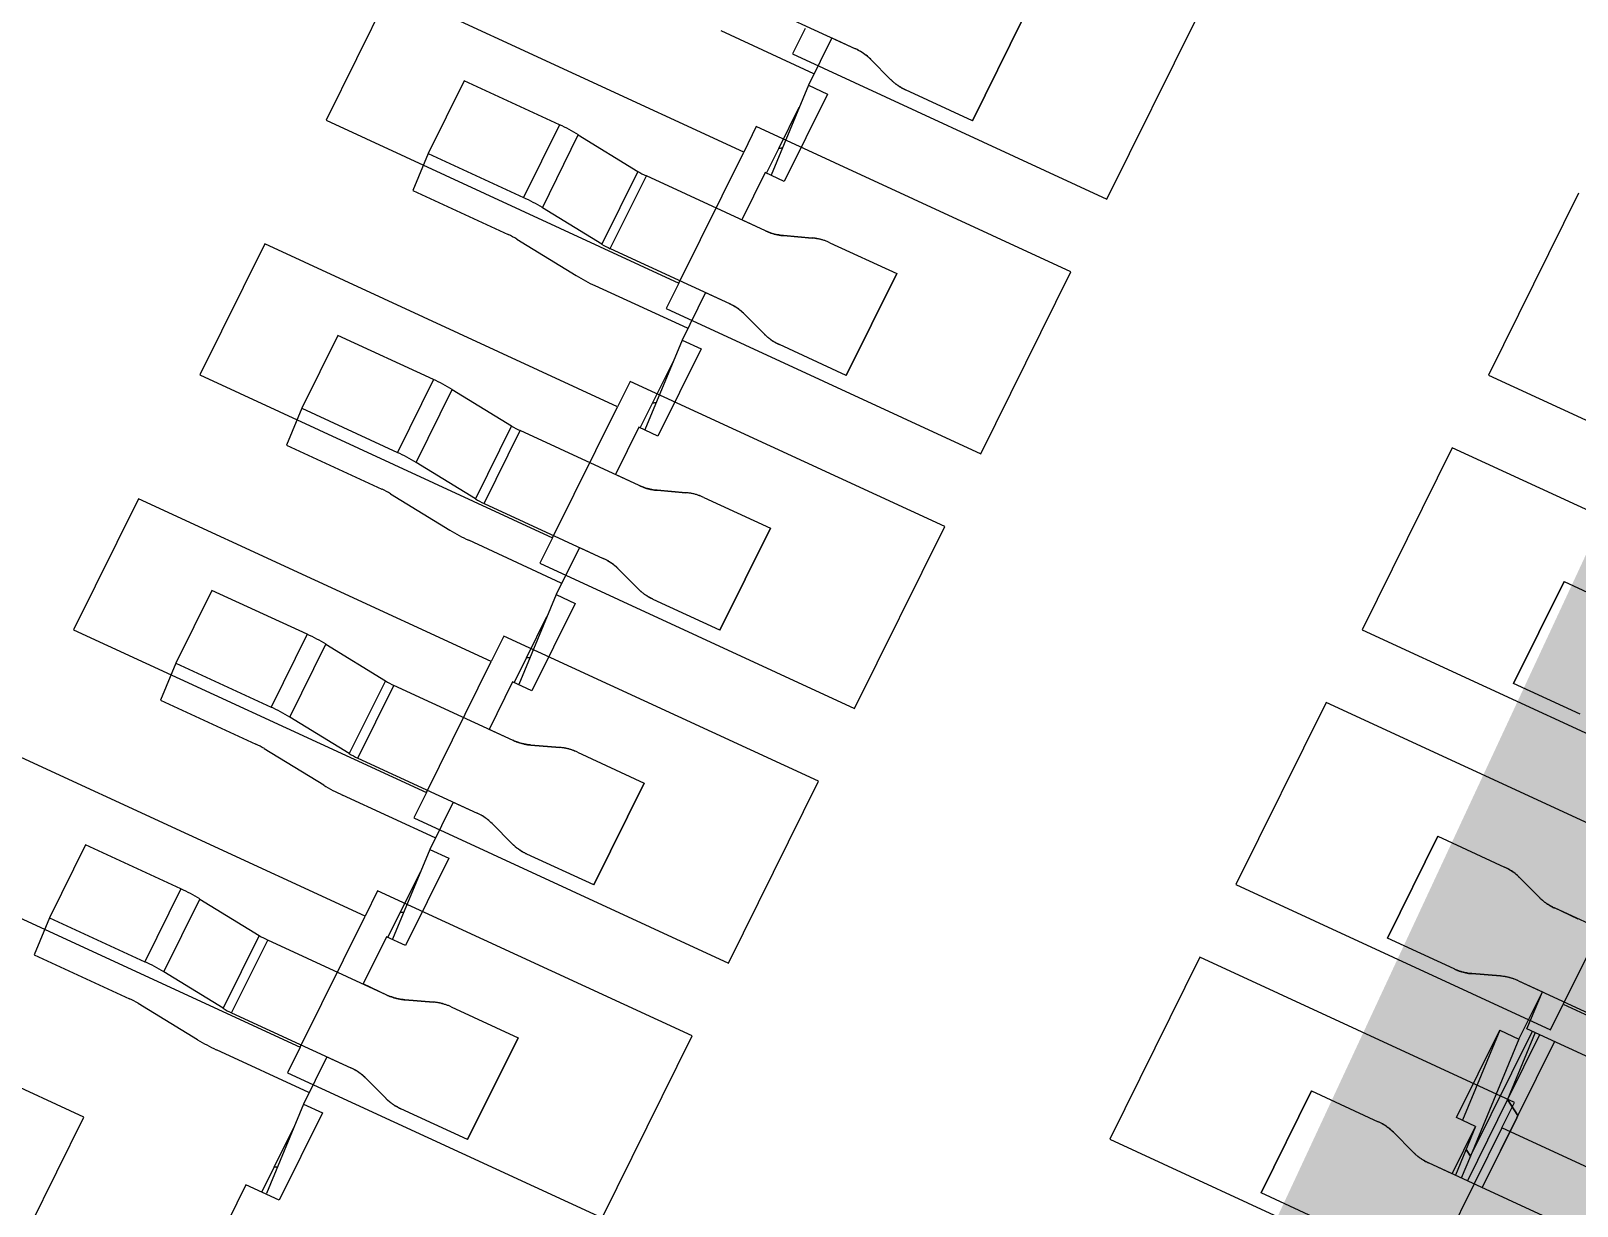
# Model space of a CAD drawing. Header units: millimetres. Extents: x 7 to 507, y -14 to 339.
# Drawn here: x 57.565 to 58.743, y 258.038 to 258.934 of the extents above; entities that cross this region are included whole.
import ezdxf

# ---------------------------------------------------------------- set-up
doc = ezdxf.new("R2010")
doc.units = ezdxf.units.MM
doc.header["$LTSCALE"] = 23.1
doc.layers.get('0').update_dxf_attribs({"linetype": 'CONTINUOUS'})
for name, color, linetype in [('_139725', 7, 'CONTINUOUS'), ('_163842', 7, 'CONTINUOUS'), ('_18732', 7, 'CONTINUOUS'), ('_242229', 7, 'CONTINUOUS'), ('_381931', 7, 'CONTINUOUS'), ('_408327', 7, 'CONTINUOUS'), ('_521415', 7, 'CONTINUOUS'), ('_533418', 7, 'CONTINUOUS'), ('_556391', 7, 'CONTINUOUS')]:
    doc.layers.add(name, color=color, linetype=linetype)
doc.styles.get("Standard").update_dxf_attribs({"font": 'simplex.shx', "width": 0.8})
doc.dimstyles.get("Standard").update_dxf_attribs({"dimtxt": 3, "dimasz": 3, "dimexe": 2, "dimexo": 0.35, "dimtad": 1, "dimdec": 3, "dimzin": 0, "dimdsep": 46, "dimtxsty": 'Standard', "dimcen": 0.09, "dimadec": 3, "dimazin": 0, "dimtol": 1, "dimtp": 0.001, "dimtm": 0.001, "dimtfac": 1, "dimtdec": 3, "dimtofl": 0, "dimtmove": 0, "dimatfit": 3, "dimfxl": 0, "dimtolj": 1, "dimtzin": 0, "dimarcsym": 0})

msp = doc.modelspace()

# ---------------------------------------------------------------- linework, layer by layer
at = {"color": 4}
for p, q in [((57.8394, 258.9654), (57.79, 258.8656)), ((58.108, 258.8414), (57.8394, 258.9654)), ((57.79, 258.8656), (58.0586, 258.7416)), ((58.0586, 258.7416), (58.108, 258.8414)), ((57.7434, 258.7714), (57.6939, 258.6716)), ((58.0119, 258.6473), (57.7434, 258.7714)), ((57.6939, 258.6716), (57.9625, 258.5475)), ((57.9625, 258.5475), (58.0119, 258.6473)), ((57.6473, 258.5773), (57.5978, 258.4775)), ((57.9158, 258.4533), (57.6473, 258.5773)), ((57.5978, 258.4775), (57.8664, 258.3535)), ((57.8664, 258.3535), (57.9158, 258.4533)), ((57.8197, 258.2592), (57.5512, 258.3833)), ((58.7814, 258.292), (58.732, 258.1922)), ((57.5017, 258.2835), (57.7703, 258.1595)), ((57.7703, 258.1595), (57.8197, 258.2592)), ((58.732, 258.1922), (59.0005, 258.0682)), ((58.6853, 258.098), (58.6359, 257.9982)), ((58.9539, 257.9739), (58.6853, 258.098))]:
    msp.add_line(p, q, dxfattribs=at)
at = {"color": 1}
for p, q in [((58.1547, 258.9356), (58.1451, 258.9162)), ((58.3846, 258.8056), (58.4533, 258.9442)), ((58.1451, 258.9162), (58.3846, 258.8056)), ((58.1176, 258.8608), (58.108, 258.8414)), ((58.3572, 258.7502), (58.1176, 258.8608)), ((58.7436, 258.8101), (58.675, 258.6715)), ((58.2885, 258.6116), (58.3572, 258.7502)), ((58.0586, 258.7416), (58.049, 258.7222)), ((58.049, 258.7222), (58.2885, 258.6116)), ((58.0215, 258.6667), (58.0119, 258.6473)), ((58.2611, 258.5561), (58.0215, 258.6667)), ((58.675, 258.6715), (58.9146, 258.5609)), ((58.6475, 258.6161), (58.5789, 258.4775)), ((58.8871, 258.5055), (58.6475, 258.6161)), ((57.9625, 258.5475), (57.9529, 258.5281)), ((58.1924, 258.4175), (58.2611, 258.5561)), ((57.9529, 258.5281), (58.1924, 258.4175)), ((58.5789, 258.4775), (58.8185, 258.3669)), ((57.9254, 258.4727), (57.9158, 258.4533)), ((58.165, 258.3621), (57.9254, 258.4727)), ((58.5514, 258.422), (58.4828, 258.2834)), ((58.791, 258.3114), (58.5514, 258.422)), ((58.0964, 258.2235), (58.165, 258.3621)), ((57.8664, 258.3535), (57.8568, 258.3341)), ((57.8568, 258.3341), (58.0964, 258.2235)), ((57.8293, 258.2787), (57.8197, 258.2592)), ((58.0689, 258.168), (57.8293, 258.2787)), ((58.4828, 258.2834), (58.7224, 258.1728)), ((57.6056, 258.1061), (57.3407, 258.2284)), ((58.4554, 258.228), (58.3867, 258.0894)), ((58.6949, 258.1174), (58.4554, 258.228)), ((58.7224, 258.1728), (58.732, 258.1922)), ((57.7703, 258.1595), (57.7607, 258.14)), ((58.0003, 258.0294), (58.0689, 258.168)), ((57.7607, 258.14), (58.0003, 258.0294)), ((58.6853, 258.098), (58.6949, 258.1174)), ((57.5644, 258.0229), (57.6056, 258.1061)), ((58.3867, 258.0894), (58.6263, 257.9788))]:
    msp.add_line(p, q, dxfattribs=at)
at = {"layer": '_139725', "color": 7}
for p, q in [((58.2821, 258.8653), (58.3206, 258.9429)), ((58.1751, 258.9283), (58.1573, 258.8923)), ((58.1751, 258.9283), (58.1932, 258.9199)), ((58.2199, 258.8967), (58.2047, 258.912)), ((58.1573, 258.8923), (58.1289, 258.8238)), ((58.1573, 258.8923), (58.1718, 258.8856)), ((58.2821, 258.8653), (58.2313, 258.8887)), ((58.1718, 258.8856), (58.1388, 258.819)), ((58.1348, 258.8441), (58.1503, 258.8756)), ((58.1375, 258.8445), (58.1348, 258.8441)), ((58.1243, 258.8258), (58.1065, 258.7897)), ((58.1388, 258.819), (58.1243, 258.8258)), ((58.1246, 258.7813), (58.1065, 258.7897)), ((58.1382, 258.7777), (58.1601, 258.7759)), ((58.1737, 258.7723), (58.2245, 258.7488)), ((58.186, 258.6712), (58.2245, 258.7488)), ((58.079, 258.7343), (58.0612, 258.6982)), ((58.079, 258.7343), (58.0972, 258.7259)), ((58.1238, 258.7026), (58.1086, 258.7179)), ((58.0612, 258.6982), (58.0328, 258.6298)), ((58.0757, 258.6915), (58.0427, 258.625)), ((58.0612, 258.6982), (58.0757, 258.6915)), ((58.186, 258.6712), (58.1352, 258.6947)), ((58.0387, 258.6501), (58.0543, 258.6815)), ((58.0414, 258.6505), (58.0387, 258.6501)), ((58.0282, 258.6317), (58.0104, 258.5957)), ((58.0427, 258.625), (58.0282, 258.6317)), ((58.0285, 258.5873), (58.0104, 258.5957)), ((58.0421, 258.5837), (58.064, 258.5819)), ((58.0776, 258.5783), (58.1284, 258.5548)), ((58.0899, 258.4772), (58.1284, 258.5548)), ((57.9829, 258.5402), (57.9651, 258.5042)), ((57.9829, 258.5402), (58.0011, 258.5318)), ((58.0277, 258.5086), (58.0125, 258.5239)), ((58.7326, 258.5142), (58.6942, 258.4366)), ((58.7326, 258.5142), (58.7834, 258.4907)), ((57.9651, 258.5042), (57.9367, 258.4357)), ((57.9651, 258.5042), (57.9796, 258.4975)), ((58.0899, 258.4772), (58.0391, 258.5006)), ((57.9796, 258.4975), (57.9466, 258.431)), ((57.9426, 258.456), (57.9582, 258.4875)), ((57.9453, 258.4564), (57.9426, 258.456)), ((57.9321, 258.4377), (57.9143, 258.4016)), ((57.9466, 258.431), (57.9321, 258.4377)), ((58.745, 258.4131), (58.6942, 258.4366)), ((57.9324, 258.3932), (57.9143, 258.4016)), ((57.946, 258.3896), (57.9679, 258.3878)), ((57.9815, 258.3842), (58.0323, 258.3607)), ((57.9938, 258.2831), (58.0323, 258.3607)), ((57.8868, 258.3462), (57.869, 258.3101)), ((57.8868, 258.3462), (57.905, 258.3378)), ((57.9316, 258.3145), (57.9164, 258.3299)), ((58.6365, 258.3201), (58.5981, 258.2425)), ((58.6365, 258.3201), (58.6873, 258.2967)), ((57.869, 258.3101), (57.8406, 258.2417)), ((57.8835, 258.3034), (57.8505, 258.2369)), ((57.869, 258.3101), (57.8835, 258.3034)), ((57.9938, 258.2831), (57.943, 258.3066)), ((57.8465, 258.262), (57.8621, 258.2934)), ((58.6988, 258.2887), (58.7139, 258.2734)), ((58.7435, 258.2571), (58.7254, 258.2655)), ((57.8492, 258.2624), (57.8465, 258.262)), ((57.836, 258.2436), (57.8182, 258.2076)), ((57.8505, 258.2369), (57.836, 258.2436)), ((58.6489, 258.2191), (58.5981, 258.2425)), ((57.8363, 258.1992), (57.8182, 258.2076)), ((58.6843, 258.2137), (58.6625, 258.2155)), ((58.6979, 258.21), (58.7161, 258.2017)), ((57.8499, 258.1956), (57.8718, 258.1938)), ((58.6982, 258.1656), (58.7161, 258.2017)), ((58.7044, 258.1735), (58.7161, 258.2017)), ((57.8854, 258.1902), (57.9362, 258.1667)), ((58.6508, 258.1058), (58.6837, 258.1723)), ((58.6837, 258.1723), (58.6554, 258.1039)), ((58.6613, 258.0765), (58.7085, 258.1716)), ((58.6837, 258.1723), (58.6982, 258.1656)), ((57.8977, 258.0891), (57.9362, 258.1667)), ((58.6982, 258.1656), (58.6613, 258.0765)), ((58.7139, 258.1688), (58.6895, 258.1195)), ((58.7254, 258.1638), (58.6975, 258.1074)), ((57.7907, 258.1521), (57.7729, 258.1161)), ((57.7907, 258.1521), (57.8089, 258.1437)), ((57.8355, 258.1205), (57.8203, 258.1358)), ((58.5404, 258.1261), (58.502, 258.0485)), ((58.5404, 258.1261), (58.5912, 258.1026)), ((57.7729, 258.1161), (57.7447, 258.0481)), ((57.7729, 258.1161), (57.7874, 258.1094)), ((57.8977, 258.0891), (57.8469, 258.1125)), ((58.6975, 258.1074), (58.6895, 258.1195)), ((57.7874, 258.1094), (57.7544, 258.0429)), ((58.6653, 258.0991), (58.6508, 258.1058)), ((58.6967, 258.1057), (58.6975, 258.1074)), ((57.7504, 258.068), (57.766, 258.0994)), ((58.6027, 258.0947), (58.6178, 258.0794)), ((58.6474, 258.0631), (58.6653, 258.0991)), ((58.6653, 258.0991), (58.6499, 258.0619)), ((58.658, 258.0815), (58.6613, 258.0765)), ((57.7531, 258.0684), (57.7504, 258.068)), ((58.6474, 258.0631), (58.6293, 258.0714)), ((57.729, 258.0546), (57.6769, 257.9492)), ((57.7544, 258.0429), (57.729, 258.0546)), ((58.5528, 258.025), (58.502, 258.0485))]:
    msp.add_line(p, q, dxfattribs=at)
for points in [[(58.2047, 258.912), (58.2043, 258.9124), (58.2039, 258.9128), (58.2035, 258.9132), (58.203, 258.9136), (58.2026, 258.9139), (58.2022, 258.9143), (58.2017, 258.9147), (58.2012, 258.9151), (58.2007, 258.9155), (58.2002, 258.9158), (58.1997, 258.9162), (58.1992, 258.9166), (58.1987, 258.9169), (58.1982, 258.9173), (58.1976, 258.9176), (58.1971, 258.9179), (58.1966, 258.9182), (58.196, 258.9185), (58.1955, 258.9188), (58.1949, 258.9191), (58.1944, 258.9194), (58.1938, 258.9197), (58.1932, 258.9199)], [(58.2313, 258.8887), (58.2308, 258.889), (58.2302, 258.8893), (58.2297, 258.8895), (58.2292, 258.8898), (58.2287, 258.8901), (58.2282, 258.8904), (58.2276, 258.8907), (58.2271, 258.891), (58.2266, 258.8913), (58.2261, 258.8916), (58.2255, 258.892), (58.225, 258.8923), (58.2245, 258.8927), (58.224, 258.8931), (58.2236, 258.8934), (58.2231, 258.8938), (58.2226, 258.8942), (58.2221, 258.8946), (58.2217, 258.895), (58.2212, 258.8954), (58.2207, 258.8958), (58.2203, 258.8963), (58.2199, 258.8967)], [(58.1246, 258.7813), (58.1252, 258.7811), (58.1258, 258.7808), (58.1264, 258.7806), (58.127, 258.7803), (58.1276, 258.7801), (58.1282, 258.7799), (58.1288, 258.7797), (58.1294, 258.7795), (58.13, 258.7793), (58.1306, 258.7791), (58.1312, 258.7789), (58.1319, 258.7788), (58.1325, 258.7786), (58.1331, 258.7785), (58.1338, 258.7783), (58.1344, 258.7782), (58.135, 258.7781), (58.1356, 258.778), (58.1363, 258.7779), (58.1369, 258.7778), (58.1376, 258.7778), (58.1382, 258.7777)], [(58.1086, 258.7179), (58.1082, 258.7184), (58.1078, 258.7187), (58.1074, 258.7191), (58.1069, 258.7195), (58.1065, 258.7199), (58.1061, 258.7203), (58.1056, 258.7207), (58.1051, 258.721), (58.1046, 258.7214), (58.1041, 258.7218), (58.1036, 258.7222), (58.1031, 258.7225), (58.1026, 258.7229), (58.1021, 258.7232), (58.1015, 258.7235), (58.101, 258.7239), (58.1005, 258.7242), (58.0999, 258.7245), (58.0994, 258.7248), (58.0988, 258.7251), (58.0983, 258.7254), (58.0977, 258.7256), (58.0972, 258.7259)], [(58.1352, 258.6947), (58.1347, 258.6949), (58.1341, 258.6952), (58.1336, 258.6955), (58.1331, 258.6957), (58.1326, 258.696), (58.1321, 258.6963), (58.1315, 258.6966), (58.131, 258.6969), (58.1305, 258.6973), (58.13, 258.6976), (58.1294, 258.6979), (58.1289, 258.6983), (58.1284, 258.6986), (58.1279, 258.699), (58.1275, 258.6994), (58.127, 258.6998), (58.1265, 258.7002), (58.126, 258.7005), (58.1256, 258.701), (58.1251, 258.7014), (58.1247, 258.7018), (58.1242, 258.7022), (58.1238, 258.7026)], [(58.0285, 258.5873), (58.0291, 258.587), (58.0297, 258.5868), (58.0303, 258.5865), (58.0309, 258.5863), (58.0315, 258.5861), (58.0321, 258.5858), (58.0327, 258.5856), (58.0333, 258.5854), (58.0339, 258.5852), (58.0345, 258.5851), (58.0351, 258.5849), (58.0358, 258.5847), (58.0364, 258.5846), (58.037, 258.5844), (58.0377, 258.5843), (58.0383, 258.5842), (58.0389, 258.5841), (58.0396, 258.584), (58.0402, 258.5839), (58.0408, 258.5838), (58.0415, 258.5837), (58.0421, 258.5837)], [(58.0125, 258.5239), (58.0121, 258.5243), (58.0117, 258.5247), (58.0113, 258.5251), (58.0108, 258.5255), (58.0104, 258.5258), (58.01, 258.5262), (58.0095, 258.5266), (58.009, 258.527), (58.0085, 258.5274), (58.008, 258.5278), (58.0075, 258.5281), (58.007, 258.5285), (58.0065, 258.5288), (58.006, 258.5292), (58.0054, 258.5295), (58.0049, 258.5298), (58.0044, 258.5301), (58.0038, 258.5304), (58.0033, 258.5307), (58.0027, 258.531), (58.0022, 258.5313), (58.0016, 258.5316), (58.0011, 258.5318)], [(58.0391, 258.5006), (58.0386, 258.5009), (58.038, 258.5012), (58.0375, 258.5014), (58.037, 258.5017), (58.0365, 258.502), (58.036, 258.5023), (58.0354, 258.5026), (58.0349, 258.5029), (58.0344, 258.5032), (58.0339, 258.5036), (58.0333, 258.5039), (58.0328, 258.5042), (58.0323, 258.5046), (58.0318, 258.505), (58.0314, 258.5053), (58.0309, 258.5057), (58.0304, 258.5061), (58.0299, 258.5065), (58.0295, 258.5069), (58.029, 258.5073), (58.0286, 258.5077), (58.0281, 258.5082), (58.0277, 258.5086)], [(57.9324, 258.3932), (57.933, 258.393), (57.9336, 258.3927), (57.9342, 258.3925), (57.9348, 258.3922), (57.9354, 258.392), (57.936, 258.3918), (57.9366, 258.3916), (57.9372, 258.3914), (57.9378, 258.3912), (57.9384, 258.391), (57.939, 258.3908), (57.9397, 258.3907), (57.9403, 258.3905), (57.9409, 258.3904), (57.9416, 258.3903), (57.9422, 258.3901), (57.9428, 258.39), (57.9435, 258.3899), (57.9441, 258.3898), (57.9447, 258.3898), (57.9454, 258.3897), (57.946, 258.3896)], [(57.9164, 258.3299), (57.916, 258.3303), (57.9156, 258.3307), (57.9152, 258.331), (57.9147, 258.3314), (57.9143, 258.3318), (57.9139, 258.3322), (57.9134, 258.3326), (57.9129, 258.333), (57.9124, 258.3333), (57.9119, 258.3337), (57.9114, 258.3341), (57.9109, 258.3344), (57.9104, 258.3348), (57.9099, 258.3351), (57.9093, 258.3354), (57.9088, 258.3358), (57.9083, 258.3361), (57.9077, 258.3364), (57.9072, 258.3367), (57.9066, 258.337), (57.9061, 258.3373), (57.9055, 258.3375), (57.905, 258.3378)], [(57.943, 258.3066), (57.9425, 258.3068), (57.942, 258.3071), (57.9414, 258.3074), (57.9409, 258.3076), (57.9404, 258.3079), (57.9399, 258.3082), (57.9393, 258.3085), (57.9388, 258.3088), (57.9383, 258.3092), (57.9378, 258.3095), (57.9373, 258.3098), (57.9367, 258.3102), (57.9362, 258.3106), (57.9357, 258.3109), (57.9353, 258.3113), (57.9348, 258.3117), (57.9343, 258.3121), (57.9338, 258.3125), (57.9334, 258.3129), (57.9329, 258.3133), (57.9325, 258.3137), (57.932, 258.3141), (57.9316, 258.3145)], [(58.7139, 258.2734), (58.7143, 258.273), (58.7147, 258.2726), (58.7152, 258.2722), (58.7156, 258.2719), (58.716, 258.2715), (58.7165, 258.2711), (58.7169, 258.2707), (58.7174, 258.2703), (58.7179, 258.2699), (58.7184, 258.2696), (58.7189, 258.2692), (58.7194, 258.2689), (58.7199, 258.2685), (58.7205, 258.2682), (58.721, 258.2678), (58.7215, 258.2675), (58.7221, 258.2672), (58.7226, 258.2669), (58.7231, 258.2666), (58.7237, 258.2663), (58.7243, 258.266), (58.7248, 258.2657), (58.7254, 258.2655)], [(58.6625, 258.2155), (58.6618, 258.2155), (58.6612, 258.2156), (58.6605, 258.2157), (58.6599, 258.2157), (58.6593, 258.2158), (58.6586, 258.216), (58.658, 258.2161), (58.6574, 258.2162), (58.6568, 258.2164), (58.6561, 258.2165), (58.6555, 258.2167), (58.6549, 258.2168), (58.6543, 258.217), (58.6537, 258.2172), (58.653, 258.2174), (58.6524, 258.2176), (58.6518, 258.2178), (58.6512, 258.2181), (58.6506, 258.2183), (58.65, 258.2185), (58.6495, 258.2188), (58.6489, 258.2191)], [(58.6979, 258.21), (58.6973, 258.2103), (58.6967, 258.2106), (58.6962, 258.2108), (58.6956, 258.211), (58.695, 258.2113), (58.6944, 258.2115), (58.6937, 258.2117), (58.6931, 258.2119), (58.6925, 258.2121), (58.6919, 258.2123), (58.6913, 258.2124), (58.6907, 258.2126), (58.69, 258.2128), (58.6894, 258.2129), (58.6888, 258.213), (58.6881, 258.2131), (58.6875, 258.2133), (58.6869, 258.2134), (58.6862, 258.2134), (58.6856, 258.2135), (58.685, 258.2136), (58.6843, 258.2137)], [(57.8363, 258.1992), (57.8369, 258.1989), (57.8375, 258.1987), (57.8381, 258.1984), (57.8387, 258.1982), (57.8393, 258.198), (57.8399, 258.1977), (57.8405, 258.1975), (57.8411, 258.1973), (57.8417, 258.1971), (57.8423, 258.197), (57.843, 258.1968), (57.8436, 258.1966), (57.8442, 258.1965), (57.8448, 258.1963), (57.8455, 258.1962), (57.8461, 258.1961), (57.8467, 258.196), (57.8474, 258.1959), (57.848, 258.1958), (57.8486, 258.1957), (57.8493, 258.1956), (57.8499, 258.1956)], [(57.8203, 258.1358), (57.8199, 258.1362), (57.8195, 258.1366), (57.8191, 258.137), (57.8186, 258.1374), (57.8182, 258.1378), (57.8178, 258.1381), (57.8173, 258.1385), (57.8168, 258.1389), (57.8163, 258.1393), (57.8158, 258.1397), (57.8153, 258.14), (57.8148, 258.1404), (57.8143, 258.1407), (57.8138, 258.1411), (57.8132, 258.1414), (57.8127, 258.1417), (57.8122, 258.142), (57.8116, 258.1423), (57.8111, 258.1426), (57.8105, 258.1429), (57.81, 258.1432), (57.8094, 258.1435), (57.8089, 258.1437)], [(57.8469, 258.1125), (57.8464, 258.1128), (57.8459, 258.1131), (57.8453, 258.1133), (57.8448, 258.1136), (57.8443, 258.1139), (57.8438, 258.1142), (57.8432, 258.1145), (57.8427, 258.1148), (57.8422, 258.1151), (57.8417, 258.1155), (57.8412, 258.1158), (57.8406, 258.1161), (57.8401, 258.1165), (57.8397, 258.1169), (57.8392, 258.1172), (57.8387, 258.1176), (57.8382, 258.118), (57.8377, 258.1184), (57.8373, 258.1188), (57.8368, 258.1192), (57.8364, 258.1196), (57.8359, 258.1201), (57.8355, 258.1205)], [(58.6178, 258.0794), (58.6182, 258.079), (58.6187, 258.0786), (58.6191, 258.0782), (58.6195, 258.0778), (58.6199, 258.0774), (58.6204, 258.0771), (58.6208, 258.0767), (58.6213, 258.0763), (58.6218, 258.0759), (58.6223, 258.0755), (58.6228, 258.0752), (58.6233, 258.0748), (58.6238, 258.0745), (58.6244, 258.0741), (58.6249, 258.0738), (58.6254, 258.0735), (58.626, 258.0731), (58.6265, 258.0728), (58.6271, 258.0725), (58.6276, 258.0723), (58.6282, 258.072), (58.6287, 258.0717), (58.6293, 258.0714)]]:
    msp.add_lwpolyline(points, dxfattribs=at)
for centre, radius, start, end in [((58.1569, 258.7371), 0.039, 78.4235, 85.2662), ((58.1565, 258.7354), 0.0407, 71.7775, 78.4338), ((58.1563, 258.7347), 0.0414, 65.2148, 71.7879), ((58.0608, 258.543), 0.039, 78.4235, 85.2662), ((58.0604, 258.5414), 0.0407, 71.7775, 78.4338), ((58.0602, 258.5407), 0.0414, 65.2148, 71.7879), ((57.9647, 258.349), 0.039, 78.4235, 85.2662), ((57.9643, 258.3473), 0.0407, 71.7775, 78.4338), ((57.9641, 258.3466), 0.0414, 65.2148, 71.7879), ((58.6701, 258.2594), 0.041, 58.6072, 65.2214), ((58.6709, 258.2607), 0.0395, 51.8372, 58.6176), ((58.6723, 258.2625), 0.0373, 44.7962, 51.8472), ((57.8686, 258.1549), 0.039, 78.4235, 85.2662), ((57.8682, 258.1533), 0.0407, 71.7775, 78.4338), ((57.868, 258.1526), 0.0414, 65.2148, 71.7879), ((58.574, 258.0654), 0.041, 58.6072, 65.2214), ((58.5748, 258.0666), 0.0395, 51.8372, 58.6176), ((58.5762, 258.0684), 0.0373, 44.7962, 51.8472)]:
    msp.add_arc(centre, radius, start, end, dxfattribs=at)
at = {"layer": '_163842', "color": 7}
for p, q in [((58.1025, 258.9618), (58.1932, 258.9199)), ((58.1613, 258.9011), (58.0909, 258.9337)), ((58.2047, 258.912), (58.2199, 258.8967)), ((58.2821, 258.8653), (58.2313, 258.8887)), ((58.1254, 258.8252), (58.1348, 258.8441)), ((58.1348, 258.8441), (58.1375, 258.8445))]:
    msp.add_line(p, q, dxfattribs=at)
at = {"layer": '_163842', "color": 9}
msp.add_line((58.3206, 258.9429), (58.2821, 258.8653), dxfattribs=at)
at = {"layer": '_163842', "color": 7}
msp.add_lwpolyline([(58.2199, 258.8967), (58.2203, 258.8963), (58.2207, 258.8959), (58.2211, 258.8955), (58.2215, 258.8951), (58.222, 258.8947), (58.2224, 258.8944), (58.2229, 258.894), (58.2234, 258.8936), (58.2239, 258.8932), (58.2244, 258.8928), (58.2249, 258.8925), (58.2254, 258.8921), (58.2259, 258.8918), (58.2264, 258.8914), (58.2269, 258.8911), (58.2275, 258.8908), (58.228, 258.8905), (58.2285, 258.8901), (58.2291, 258.8898), (58.2296, 258.8896), (58.2302, 258.8893), (58.2308, 258.889), (58.2313, 258.8887)], dxfattribs=at)
for centre, radius, start, end in [((58.1761, 258.8827), 0.041, 58.6072, 65.2214), ((58.1767, 258.8838), 0.0397, 51.85, 58.6048), ((58.1781, 258.8856), 0.0375, 44.8183, 51.8251)]:
    msp.add_arc(centre, radius, start, end, dxfattribs=at)
at = {"layer": '_18732', "color": 7}
for p, q in [((57.7991, 258.7016), (57.7717, 258.6462)), ((57.8717, 258.6681), (57.7991, 258.7016)), ((57.886, 258.6604), (57.9313, 258.6327)), ((57.7717, 258.6462), (57.76, 258.618)), ((57.7717, 258.6462), (57.8443, 258.6126)), ((57.76, 258.618), (57.8326, 258.5845)), ((58.0285, 258.5873), (57.9378, 258.6292)), ((57.9038, 258.5772), (57.8586, 258.605)), ((58.064, 258.5819), (58.0421, 258.5837)), ((57.8391, 258.581), (57.8843, 258.5533)), ((57.9103, 258.5737), (58.0011, 258.5318)), ((58.0776, 258.5783), (58.1284, 258.5548)), ((57.9691, 258.513), (57.8987, 258.5456)), ((58.0125, 258.5239), (58.0277, 258.5086)), ((58.0899, 258.4772), (58.0391, 258.5006)), ((57.9332, 258.4371), (57.9426, 258.456)), ((57.9426, 258.456), (57.9453, 258.4564))]:
    msp.add_line(p, q, dxfattribs=at)
at = {"layer": '_18732', "color": 9}
for p, q in [((57.8717, 258.6681), (57.8443, 258.6126)), ((57.8586, 258.605), (57.886, 258.6604)), ((57.9313, 258.6327), (57.9038, 258.5772)), ((57.9103, 258.5737), (57.9378, 258.6292)), ((58.1284, 258.5548), (58.0899, 258.4772))]:
    msp.add_line(p, q, dxfattribs=at)
at = {"layer": '_18732', "color": 7}
for points in [[(58.0421, 258.5837), (58.0415, 258.5837), (58.0409, 258.5838), (58.0404, 258.5839), (58.0398, 258.5839), (58.0392, 258.584), (58.0386, 258.5841), (58.038, 258.5842), (58.0373, 258.5844), (58.0367, 258.5845), (58.036, 258.5847), (58.0354, 258.5848), (58.0347, 258.585), (58.0341, 258.5852), (58.0335, 258.5854), (58.0328, 258.5856), (58.0322, 258.5858), (58.0316, 258.586), (58.031, 258.5863), (58.0303, 258.5865), (58.0297, 258.5867), (58.0291, 258.587), (58.0285, 258.5873)], [(58.0776, 258.5783), (58.077, 258.5785), (58.0765, 258.5787), (58.0759, 258.579), (58.0754, 258.5792), (58.0748, 258.5794), (58.0743, 258.5796), (58.0737, 258.5798), (58.0731, 258.58), (58.0725, 258.5802), (58.0719, 258.5804), (58.0713, 258.5806), (58.0707, 258.5807), (58.0701, 258.5809), (58.0695, 258.581), (58.0689, 258.5812), (58.0683, 258.5813), (58.0677, 258.5814), (58.067, 258.5815), (58.0664, 258.5816), (58.0658, 258.5817), (58.0652, 258.5818), (58.0646, 258.5818), (58.064, 258.5819)], [(58.0277, 258.5086), (58.0281, 258.5082), (58.0285, 258.5078), (58.0289, 258.5074), (58.0293, 258.507), (58.0298, 258.5066), (58.0302, 258.5063), (58.0307, 258.5059), (58.0312, 258.5055), (58.0317, 258.5051), (58.0322, 258.5047), (58.0327, 258.5044), (58.0332, 258.504), (58.0337, 258.5037), (58.0342, 258.5033), (58.0347, 258.503), (58.0353, 258.5027), (58.0358, 258.5024), (58.0363, 258.5021), (58.0369, 258.5018), (58.0374, 258.5015), (58.038, 258.5012), (58.0386, 258.5009), (58.0391, 258.5006)]]:
    msp.add_lwpolyline(points, dxfattribs=at)
for centre, radius, start, end in [((57.8137, 258.5424), 0.1385, 58.4892, 65.2143), ((57.9641, 258.6862), 0.0628, 238.4799, 245.2235), ((57.7864, 258.4872), 0.1381, 58.4799, 65.2235), ((57.8063, 258.5275), 0.0628, 58.4799, 65.2235), ((57.9366, 258.6307), 0.0628, 238.4799, 245.2235), ((57.9565, 258.671), 0.1381, 238.4799, 245.2235), ((57.9839, 258.4946), 0.041, 58.6072, 65.2214), ((57.9845, 258.4957), 0.0397, 51.85, 58.6048), ((57.9859, 258.4975), 0.0375, 44.8183, 51.8251)]:
    msp.add_arc(centre, radius, start, end, dxfattribs=at)
at = {"layer": '_242229', "color": 7}
for p, q in [((57.6069, 258.3135), (57.5795, 258.2581)), ((57.6795, 258.28), (57.6069, 258.3135)), ((57.6939, 258.2723), (57.7391, 258.2446)), ((57.5795, 258.2581), (57.5678, 258.2299)), ((57.5795, 258.2581), (57.6521, 258.2245)), ((57.8363, 258.1992), (57.7456, 258.2411)), ((57.5678, 258.2299), (57.6404, 258.1964)), ((57.7116, 258.1891), (57.6664, 258.2169)), ((57.8718, 258.1938), (57.8499, 258.1956)), ((57.6469, 258.1929), (57.6921, 258.1652)), ((57.7181, 258.1857), (57.8089, 258.1437)), ((57.8854, 258.1902), (57.9362, 258.1667)), ((57.777, 258.1249), (57.7065, 258.1575)), ((57.8203, 258.1358), (57.8355, 258.1205)), ((57.8977, 258.0891), (57.8469, 258.1125)), ((57.741, 258.049), (57.7504, 258.068)), ((57.7504, 258.068), (57.7531, 258.0684))]:
    msp.add_line(p, q, dxfattribs=at)
at = {"layer": '_242229', "color": 9}
for p, q in [((57.6795, 258.28), (57.6521, 258.2245)), ((57.6664, 258.2169), (57.6939, 258.2723)), ((57.7391, 258.2446), (57.7116, 258.1891)), ((57.7181, 258.1857), (57.7456, 258.2411)), ((57.9362, 258.1667), (57.8977, 258.0891))]:
    msp.add_line(p, q, dxfattribs=at)
at = {"layer": '_242229', "color": 7}
for points in [[(57.8499, 258.1956), (57.8493, 258.1956), (57.8487, 258.1957), (57.8482, 258.1958), (57.8476, 258.1958), (57.847, 258.1959), (57.8464, 258.196), (57.8458, 258.1961), (57.8451, 258.1963), (57.8445, 258.1964), (57.8438, 258.1966), (57.8432, 258.1967), (57.8426, 258.1969), (57.8419, 258.1971), (57.8413, 258.1973), (57.8406, 258.1975), (57.84, 258.1977), (57.8394, 258.1979), (57.8388, 258.1982), (57.8381, 258.1984), (57.8375, 258.1987), (57.8369, 258.1989), (57.8363, 258.1992)], [(57.8854, 258.1902), (57.8848, 258.1904), (57.8843, 258.1906), (57.8837, 258.1909), (57.8832, 258.1911), (57.8826, 258.1913), (57.8821, 258.1915), (57.8815, 258.1917), (57.8809, 258.1919), (57.8803, 258.1921), (57.8797, 258.1923), (57.8791, 258.1925), (57.8785, 258.1926), (57.8779, 258.1928), (57.8773, 258.1929), (57.8767, 258.1931), (57.8761, 258.1932), (57.8755, 258.1933), (57.8749, 258.1934), (57.8742, 258.1935), (57.8736, 258.1936), (57.873, 258.1937), (57.8724, 258.1937), (57.8718, 258.1938)], [(57.8355, 258.1205), (57.8359, 258.1201), (57.8363, 258.1197), (57.8367, 258.1193), (57.8371, 258.1189), (57.8376, 258.1185), (57.838, 258.1182), (57.8385, 258.1178), (57.839, 258.1174), (57.8395, 258.117), (57.84, 258.1166), (57.8405, 258.1163), (57.841, 258.1159), (57.8415, 258.1156), (57.842, 258.1152), (57.8425, 258.1149), (57.8431, 258.1146), (57.8436, 258.1143), (57.8442, 258.114), (57.8447, 258.1137), (57.8452, 258.1134), (57.8458, 258.1131), (57.8464, 258.1128), (57.8469, 258.1125)]]:
    msp.add_lwpolyline(points, dxfattribs=at)
for centre, radius, start, end in [((57.6215, 258.1543), 0.1385, 58.4892, 65.2143), ((57.7719, 258.2981), 0.0628, 238.4799, 245.2235), ((57.5942, 258.0992), 0.1381, 58.4799, 65.2235), ((57.6141, 258.1394), 0.0628, 58.4799, 65.2235), ((57.7444, 258.2426), 0.0628, 238.4799, 245.2235), ((57.7643, 258.2829), 0.1381, 238.4799, 245.2235), ((57.7917, 258.1065), 0.041, 58.6072, 65.2214), ((57.7924, 258.1076), 0.0397, 51.85, 58.6048), ((57.7937, 258.1094), 0.0375, 44.8183, 51.8251)]:
    msp.add_arc(centre, radius, start, end, dxfattribs=at)
at = {"layer": '_381931', "color": 9}
msp.add_line((58.5981, 258.2425), (58.6365, 258.3201), dxfattribs=at)
at = {"layer": '_381931', "color": 7}
for p, q in [((58.6365, 258.3201), (58.6873, 258.2967)), ((58.7139, 258.2734), (58.6988, 258.2887)), ((58.8161, 258.2236), (58.7254, 258.2655)), ((58.6489, 258.2191), (58.5981, 258.2425)), ((58.6625, 258.2155), (58.6843, 258.2137)), ((58.6979, 258.21), (58.7887, 258.1681)), ((58.6613, 258.0765), (58.7085, 258.1716)), ((58.7107, 258.1706), (58.6895, 258.1195)), ((58.777, 258.14), (58.7044, 258.1735)), ((58.6895, 258.1195), (58.659, 258.0577)), ((58.6895, 258.1195), (58.6975, 258.1074)), ((58.6975, 258.1074), (58.6703, 258.0525)), ((58.6967, 258.1056), (58.6704, 258.0525)), ((58.6975, 258.1074), (58.6967, 258.1056)), ((58.6613, 258.0765), (58.6544, 258.0598)), ((58.6613, 258.0765), (58.658, 258.0815))]:
    msp.add_line(p, q, dxfattribs=at)
for points in [[(58.6988, 258.2887), (58.6983, 258.2891), (58.6979, 258.2895), (58.6975, 258.2899), (58.6971, 258.2903), (58.6967, 258.2907), (58.6962, 258.2911), (58.6957, 258.2915), (58.6953, 258.2918), (58.6948, 258.2922), (58.6943, 258.2926), (58.6938, 258.293), (58.6933, 258.2933), (58.6927, 258.2937), (58.6922, 258.294), (58.6917, 258.2943), (58.6912, 258.2947), (58.6906, 258.295), (58.6901, 258.2953), (58.6895, 258.2956), (58.689, 258.2959), (58.6884, 258.2961), (58.6879, 258.2964), (58.6873, 258.2967)], [(58.7254, 258.2655), (58.7248, 258.2657), (58.7243, 258.266), (58.7238, 258.2663), (58.7233, 258.2665), (58.7227, 258.2668), (58.7222, 258.2671), (58.7217, 258.2674), (58.7212, 258.2677), (58.7206, 258.2681), (58.7201, 258.2684), (58.7196, 258.2687), (58.7191, 258.2691), (58.7186, 258.2694), (58.7181, 258.2698), (58.7176, 258.2702), (58.7171, 258.2706), (58.7167, 258.2709), (58.7162, 258.2713), (58.7157, 258.2717), (58.7153, 258.2722), (58.7148, 258.2726), (58.7144, 258.273), (58.7139, 258.2734)], [(58.6489, 258.2191), (58.6494, 258.2188), (58.65, 258.2186), (58.6505, 258.2184), (58.6511, 258.2181), (58.6516, 258.2179), (58.6522, 258.2177), (58.6528, 258.2175), (58.6533, 258.2173), (58.6539, 258.2171), (58.6545, 258.2169), (58.6551, 258.2168), (58.6557, 258.2166), (58.6563, 258.2165), (58.6569, 258.2163), (58.6575, 258.2162), (58.6582, 258.2161), (58.6588, 258.2159), (58.6594, 258.2158), (58.66, 258.2157), (58.6606, 258.2156), (58.6612, 258.2156), (58.6618, 258.2155), (58.6625, 258.2155)]]:
    msp.add_lwpolyline(points, dxfattribs=at)
for centre, radius, start, end in [((58.6811, 258.175), 0.0388, 78.4075, 85.2823), ((58.6808, 258.1733), 0.0405, 71.7683, 78.443), ((58.6806, 258.1724), 0.0414, 65.2148, 71.7879)]:
    msp.add_arc(centre, radius, start, end, dxfattribs=at)
at = {"layer": '_408327', "color": 7}
for p, q in [((57.8952, 258.8956), (57.8678, 258.8402)), ((57.9678, 258.8621), (57.8952, 258.8956)), ((57.9821, 258.8545), (58.0274, 258.8267)), ((57.8678, 258.8402), (57.8561, 258.812)), ((57.8678, 258.8402), (57.9404, 258.8067)), ((58.1246, 258.7813), (58.0339, 258.8232)), ((57.8561, 258.812), (57.9287, 258.7785)), ((57.9999, 258.7713), (57.9547, 258.799)), ((57.9352, 258.775), (57.9804, 258.7473)), ((58.1601, 258.7759), (58.1382, 258.7777)), ((58.1737, 258.7723), (58.2245, 258.7488)), ((58.0064, 258.7678), (58.0972, 258.7259)), ((58.0652, 258.7071), (57.9948, 258.7396)), ((58.1086, 258.7179), (58.1238, 258.7026)), ((58.186, 258.6712), (58.1352, 258.6947)), ((58.0293, 258.6312), (58.0387, 258.6501)), ((58.0387, 258.6501), (58.0414, 258.6505))]:
    msp.add_line(p, q, dxfattribs=at)
at = {"layer": '_408327', "color": 9}
for p, q in [((57.9678, 258.8621), (57.9404, 258.8067)), ((57.9547, 258.799), (57.9821, 258.8545)), ((58.0274, 258.8267), (57.9999, 258.7713)), ((58.0064, 258.7678), (58.0339, 258.8232)), ((58.2245, 258.7488), (58.186, 258.6712))]:
    msp.add_line(p, q, dxfattribs=at)
at = {"layer": '_408327', "color": 7}
for points in [[(58.1382, 258.7777), (58.1376, 258.7778), (58.137, 258.7778), (58.1365, 258.7779), (58.1359, 258.778), (58.1353, 258.7781), (58.1347, 258.7782), (58.1341, 258.7783), (58.1334, 258.7784), (58.1328, 258.7786), (58.1321, 258.7787), (58.1315, 258.7789), (58.1308, 258.779), (58.1302, 258.7792), (58.1296, 258.7794), (58.1289, 258.7796), (58.1283, 258.7798), (58.1277, 258.7801), (58.1271, 258.7803), (58.1264, 258.7805), (58.1258, 258.7808), (58.1252, 258.7811), (58.1246, 258.7813)], [(58.1737, 258.7723), (58.1731, 258.7726), (58.1726, 258.7728), (58.172, 258.773), (58.1715, 258.7732), (58.1709, 258.7735), (58.1704, 258.7737), (58.1698, 258.7739), (58.1692, 258.7741), (58.1686, 258.7743), (58.168, 258.7744), (58.1674, 258.7746), (58.1668, 258.7748), (58.1662, 258.7749), (58.1656, 258.7751), (58.165, 258.7752), (58.1644, 258.7753), (58.1638, 258.7754), (58.1631, 258.7755), (58.1625, 258.7756), (58.1619, 258.7757), (58.1613, 258.7758), (58.1607, 258.7759), (58.1601, 258.7759)], [(58.1238, 258.7026), (58.1242, 258.7022), (58.1246, 258.7018), (58.125, 258.7014), (58.1254, 258.7011), (58.1259, 258.7007), (58.1263, 258.7003), (58.1268, 258.6999), (58.1273, 258.6995), (58.1278, 258.6992), (58.1283, 258.6988), (58.1288, 258.6984), (58.1293, 258.6981), (58.1298, 258.6977), (58.1303, 258.6974), (58.1308, 258.697), (58.1314, 258.6967), (58.1319, 258.6964), (58.1324, 258.6961), (58.133, 258.6958), (58.1335, 258.6955), (58.1341, 258.6952), (58.1347, 258.695), (58.1352, 258.6947)]]:
    msp.add_lwpolyline(points, dxfattribs=at)
for centre, radius, start, end in [((57.9098, 258.7364), 0.1385, 58.4892, 65.2143), ((58.0602, 258.8802), 0.0628, 238.4799, 245.2235), ((57.8825, 258.6813), 0.1381, 58.4799, 65.2235), ((57.9024, 258.7215), 0.0628, 58.4799, 65.2235), ((58.0327, 258.8248), 0.0628, 238.4799, 245.2235), ((58.0526, 258.865), 0.1381, 238.4799, 245.2235), ((58.08, 258.6886), 0.041, 58.6072, 65.2214), ((58.0806, 258.6898), 0.0397, 51.85, 58.6048), ((58.082, 258.6915), 0.0375, 44.8183, 51.8251)]:
    msp.add_arc(centre, radius, start, end, dxfattribs=at)
at = {"layer": '_521415', "color": 9}
msp.add_line((58.502, 258.0485), (58.5404, 258.1261), dxfattribs=at)
at = {"layer": '_521415', "color": 7}
for p, q in [((58.5404, 258.1261), (58.5912, 258.1026)), ((58.6178, 258.0794), (58.6027, 258.0947)), ((58.72, 258.0295), (58.6293, 258.0714)), ((58.5528, 258.025), (58.502, 258.0485))]:
    msp.add_line(p, q, dxfattribs=at)
for points in [[(58.6027, 258.0947), (58.6022, 258.0951), (58.6018, 258.0955), (58.6014, 258.0959), (58.601, 258.0963), (58.6006, 258.0966), (58.6001, 258.097), (58.5996, 258.0974), (58.5992, 258.0978), (58.5987, 258.0982), (58.5982, 258.0985), (58.5977, 258.0989), (58.5972, 258.0993), (58.5966, 258.0996), (58.5961, 258.1), (58.5956, 258.1003), (58.5951, 258.1006), (58.5945, 258.1009), (58.594, 258.1012), (58.5934, 258.1015), (58.5929, 258.1018), (58.5923, 258.1021), (58.5918, 258.1024), (58.5912, 258.1026)], [(58.6293, 258.0714), (58.6287, 258.0717), (58.6282, 258.0719), (58.6277, 258.0722), (58.6272, 258.0725), (58.6266, 258.0728), (58.6261, 258.0731), (58.6256, 258.0734), (58.6251, 258.0737), (58.6245, 258.074), (58.624, 258.0743), (58.6235, 258.0747), (58.623, 258.075), (58.6225, 258.0754), (58.622, 258.0758), (58.6215, 258.0761), (58.621, 258.0765), (58.6206, 258.0769), (58.6201, 258.0773), (58.6196, 258.0777), (58.6192, 258.0781), (58.6187, 258.0785), (58.6183, 258.0789), (58.6178, 258.0794)]]:
    msp.add_lwpolyline(points, dxfattribs=at)
at = {"layer": '_533418', "color": 7}
for p, q in [((57.703, 258.5075), (57.6756, 258.4521)), ((57.7756, 258.474), (57.703, 258.5075)), ((57.7899, 258.4664), (57.8352, 258.4386)), ((57.6756, 258.4521), (57.6639, 258.4239)), ((57.6756, 258.4521), (57.7482, 258.4186)), ((57.9324, 258.3932), (57.8417, 258.4351)), ((57.6639, 258.4239), (57.7365, 258.3904)), ((57.8077, 258.3832), (57.7625, 258.4109)), ((57.743, 258.3869), (57.7882, 258.3592)), ((57.9679, 258.3878), (57.946, 258.3896)), ((57.9815, 258.3842), (58.0323, 258.3607)), ((57.8142, 258.3797), (57.905, 258.3378)), ((57.8731, 258.319), (57.8026, 258.3515)), ((57.9164, 258.3299), (57.9316, 258.3145)), ((57.9938, 258.2831), (57.943, 258.3066)), ((57.8371, 258.2431), (57.8465, 258.262)), ((57.8465, 258.262), (57.8492, 258.2624))]:
    msp.add_line(p, q, dxfattribs=at)
at = {"layer": '_533418', "color": 9}
for p, q in [((57.7756, 258.474), (57.7482, 258.4186)), ((57.7625, 258.4109), (57.7899, 258.4664)), ((57.8352, 258.4386), (57.8077, 258.3832)), ((57.8142, 258.3797), (57.8417, 258.4351)), ((58.0323, 258.3607), (57.9938, 258.2831))]:
    msp.add_line(p, q, dxfattribs=at)
at = {"layer": '_533418', "color": 7}
for points in [[(57.946, 258.3896), (57.9454, 258.3897), (57.9448, 258.3897), (57.9443, 258.3898), (57.9437, 258.3899), (57.9431, 258.39), (57.9425, 258.3901), (57.9419, 258.3902), (57.9412, 258.3903), (57.9406, 258.3905), (57.9399, 258.3906), (57.9393, 258.3908), (57.9387, 258.3909), (57.938, 258.3911), (57.9374, 258.3913), (57.9367, 258.3915), (57.9361, 258.3917), (57.9355, 258.392), (57.9349, 258.3922), (57.9342, 258.3924), (57.9336, 258.3927), (57.933, 258.393), (57.9324, 258.3932)], [(57.9815, 258.3842), (57.9809, 258.3845), (57.9804, 258.3847), (57.9798, 258.3849), (57.9793, 258.3851), (57.9787, 258.3854), (57.9782, 258.3856), (57.9776, 258.3858), (57.977, 258.386), (57.9764, 258.3862), (57.9758, 258.3863), (57.9752, 258.3865), (57.9746, 258.3867), (57.974, 258.3868), (57.9734, 258.387), (57.9728, 258.3871), (57.9722, 258.3872), (57.9716, 258.3873), (57.971, 258.3874), (57.9703, 258.3875), (57.9697, 258.3876), (57.9691, 258.3877), (57.9685, 258.3878), (57.9679, 258.3878)], [(57.9316, 258.3145), (57.932, 258.3141), (57.9324, 258.3137), (57.9328, 258.3134), (57.9332, 258.313), (57.9337, 258.3126), (57.9341, 258.3122), (57.9346, 258.3118), (57.9351, 258.3114), (57.9356, 258.3111), (57.9361, 258.3107), (57.9366, 258.3103), (57.9371, 258.31), (57.9376, 258.3096), (57.9381, 258.3093), (57.9386, 258.3089), (57.9392, 258.3086), (57.9397, 258.3083), (57.9402, 258.308), (57.9408, 258.3077), (57.9413, 258.3074), (57.9419, 258.3071), (57.9425, 258.3069), (57.943, 258.3066)]]:
    msp.add_lwpolyline(points, dxfattribs=at)
for centre, radius, start, end in [((57.7176, 258.3483), 0.1385, 58.4892, 65.2143), ((57.868, 258.4921), 0.0628, 238.4799, 245.2235), ((57.6903, 258.2932), 0.1381, 58.4799, 65.2235), ((57.7102, 258.3334), 0.0628, 58.4799, 65.2235), ((57.8405, 258.4367), 0.0628, 238.4799, 245.2235), ((57.8604, 258.4769), 0.1381, 238.4799, 245.2235), ((57.8878, 258.3006), 0.041, 58.6072, 65.2214), ((57.8885, 258.3017), 0.0397, 51.85, 58.6048), ((57.8898, 258.3034), 0.0375, 44.8183, 51.8251)]:
    msp.add_arc(centre, radius, start, end, dxfattribs=at)
at = {"layer": '_556391', "color": 9}
msp.add_line((58.6942, 258.4366), (58.7326, 258.5142), dxfattribs=at)
at = {"layer": '_556391', "color": 7}
for p, q in [((58.7326, 258.5142), (58.7834, 258.4907)), ((58.745, 258.4131), (58.6942, 258.4366))]:
    msp.add_line(p, q, dxfattribs=at)

# ---------------------------------------------------------------- leaders
at = {"color": 2}
msp.add_leader([(59.1773, 259.4538), (51.777, 233.007), (48.777, 233.007)], dimstyle='Standard', override={"dimtad": 0}, dxfattribs=at)

doc.saveas('drawing.dxf')
